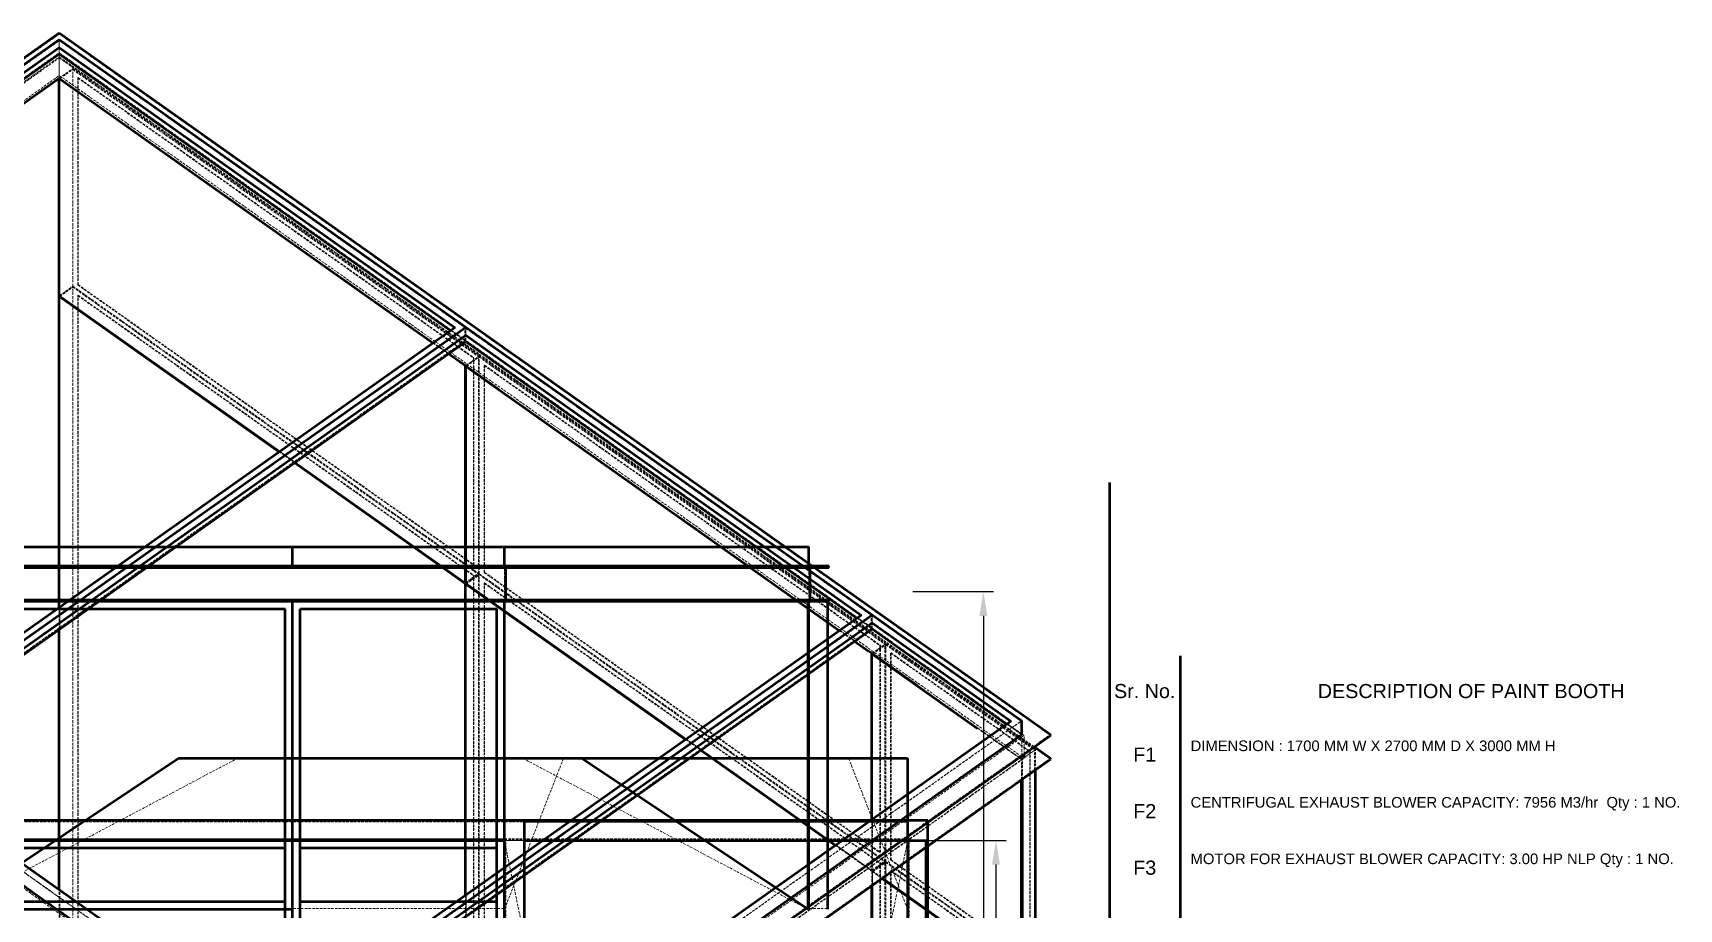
# Model space of a CAD drawing. Header units: millimetres. Extents: x -968 to 4266, y -964 to 3936.
# Drawn here: x 836 to 4101, y 2200 to 3936 of the extents above; entities that cross this region are included whole.
import ezdxf
from ezdxf.enums import TextEntityAlignment as Align

# ---------------------------------------------------------------- set-up
doc = ezdxf.new("R2010")
doc.units = ezdxf.units.MM
doc.linetypes.add('Hidden', pattern=[15, 5, -3, 5, -2])
for name, color, linetype, lineweight in [('Default', 7, 'Continuous', 50), ('Edges', 7, 'Hidden', 15), ('HiddenEdges', 2, 'Hidden', 15), ('HiddenSilhouettes', 2, 'Hidden', 15), ('Silhouettes', 7, 'Continuous', 50)]:
    doc.layers.add(name, color=color, linetype=linetype, lineweight=lineweight)
doc.layers.add('Dimension', color=7, linetype='Continuous', lineweight=50, true_color=0x6495ed)
doc.styles.add('Default', font='arial.ttf')
doc.dimstyles.get("Standard").update_dxf_attribs({"dimtxt": 0.18, "dimasz": 0.18, "dimexe": 0.18, "dimexo": 0.0625, "dimgap": 0.09, "dimtad": 0, "dimtih": 1, "dimtoh": 1, "dimdec": 4, "dimzin": 0, "dimdsep": 46, "dimtxsty": 'Standard', "dimcen": 0.09, "dimadec": 0, "dimazin": 0, "dimtfac": 1, "dimtdec": 4, "dimtofl": 0, "dimtmove": 0, "dimatfit": 3, "dimfxl": 1, "dimtolj": 1, "dimtzin": 0, "dimarcsym": 0})

# ---------------------------------------------------------------- blocks, each defined once
blk = doc.blocks.new('Top')
at = {"layer": 'Edges'}
blk.add_polyline3d([(1632.8, 282.8, 0), (1750, 850, 0)], dxfattribs=at)
at = {"layer": 'HiddenEdges'}
blk.add_lwpolyline([(950, 850), (990, 656.4)], dxfattribs=at)
for points in [[(-608.8, 886.8, 0), (528.8, 886.8, 0)], [(515, 886.8, 0), (515, 888, 0)], [(528.8, 850, 0), (528.8, 886.8, 0)], [(531.2, 850, 0), (531.2, 886.8, 0)], [(531.2, 886.8, 0), (948.8, 886.8, 0)], [(545, 886.8, 0), (545, 888, 0)], [(935, 886.8, 0), (935, 888, 0)], [(948.8, 850, 0), (948.8, 886.8, 0)], [(951.2, 886.8, 0), (1748.8, 886.8, 0)], [(951.2, 850, 0), (951.2, 886.8, 0)], [(965, 886.8, 0), (965, 888, 0)], [(1735, 886.8, 0), (1735, 888, 0)], [(1748.8, 850, 0), (1748.8, 886.8, 0)], [(-1753, 853, 0), (953, 853, 0)], [(-1750, 853, 0), (1753, 853, 0)], [(953, -853, 0), (953, 853, 0)], [(1753, -853, 0), (1753, 853, 0)], [(-608.8, 848.8, 0), (528.8, 848.8, 0)], [(528.8, -848.8, 0), (528.8, 848.8, 0)], [(531.2, -848.8, 0), (531.2, 848.8, 0)], [(531.2, 848.8, 0), (948.8, 848.8, 0)], [(948.8, -848.8, 0), (948.8, 848.8, 0)], [(1751.2, 291.2, 0), (1751.2, 848.8, 0)], [(1751.2, 848.8, 0), (1786.8, 848.8, 0)], [(1750, 813.2, 0), (1751.2, 813.2, 0)]]:
    blk.add_polyline3d(points, dxfattribs=at)
at = {"layer": 'HiddenSilhouettes'}
for points in [[(-610, 888, 0), (530, 888, 0)], [(530, 850, 0), (530, 888, 0)], [(530, 888, 0), (950, 888, 0)], [(950, 850, 0), (950, 888, 0)], [(950, 888, 0), (990, 888, 0)], [(-610, 851.2, 0), (530, 851.2, 0)], [(530, 851.2, 0), (950, 851.2, 0)], [(895, 850, 0), (1342.5, 850, 0)], [(950, 851.2, 0), (1750, 851.2, 0)], [(950, 850, 0), (990, 850, 0)]]:
    blk.add_polyline3d(points, dxfattribs=at)
at = {"layer": 'Silhouettes'}
for points in [[(-1790, 890, 0), (990, 890, 0)], [(895, 890, 0), (1790, 890, 0)], [(990, -890, 0), (990, 890, 0)], [(990, 888, 0), (1750, 888, 0)], [(1750, 850, 0), (1750, 888, 0)], [(1790, -890, 0), (1790, 890, 0)], [(-1750, 850, 0), (895, 850, 0)], [(-610, 850, 0), (530, 850, 0)], [(530, 850, 0), (950, 850, 0)], [(530, -850, 0), (530, 850, 0)], [(950, -850, 0), (950, 850, 0)], [(990, 850, 0), (1750, 850, 0)], [(1750, 850, 0), (1786.8, 850, 0)], [(1750, 290, 0), (1750, 850, 0)], [(1786.8, 290, 0), (1786.8, 850, 0)], [(-595, 835, 0), (515, 835, 0)], [(515, -835, 0), (515, 835, 0)], [(545, 835, 0), (935, 835, 0)], [(545, -835, 0), (545, 835, 0)], [(935, -835, 0), (935, 835, 0)]]:
    blk.add_polyline3d(points, dxfattribs=at)
blk.add_polyline3d([(1750, 851.2, 0)], close=True, dxfattribs=at)
blk = doc.blocks.new('Front')
at = {"layer": 'Edges'}
for points in [[(950.5, 871, 0), (1067.2, 1169.8, 0)], [(1632.8, 1169.8, 0), (1749.5, 871, 0)]]:
    blk.add_polyline3d(points, dxfattribs=at)
at = {"layer": 'HiddenEdges'}
for points in [[(-608.8, 1587.8, 0), (528.8, 1587.8, 0)], [(515, 1587.8, 0), (515, 1589, 0)], [(528.8, 1551, 0), (528.8, 1587.8, 0)], [(531.2, 1587.8, 0), (948.8, 1587.8, 0)], [(531.2, 1551, 0), (531.2, 1587.8, 0)], [(545, 1587.8, 0), (545, 1589, 0)], [(935, 1587.8, 0), (935, 1589, 0)], [(948.8, 1551, 0), (948.8, 1587.8, 0)], [(950, 1481, 0), (950, 1551, 0)], [(-608.8, 1479.8, 0), (528.8, 1479.8, 0)], [(528.8, 872.2, 0), (528.8, 1479.8, 0)], [(531.2, 872.2, 0), (531.2, 1479.8, 0)], [(531.2, 1479.8, 0), (948.8, 1479.8, 0)], [(948.8, 872.2, 0), (948.8, 1479.8, 0)], [(-608.8, 872.2, 0), (528.8, 872.2, 0)], [(531.2, 872.2, 0), (948.8, 872.2, 0)]]:
    blk.add_polyline3d(points, dxfattribs=at)
at = {"layer": 'HiddenSilhouettes'}
blk.add_polyline3d([(953, 1548, 0)], close=True, dxfattribs=at)
for points in [[(-610, 1479.8, 0), (530, 1479.8, 0)], [(530, 1481, 0), (530, 1481, 0)], [(530, 1479.8, 0), (950, 1479.8, 0)], [(950, 1481, 0), (950, 1481, 0)]]:
    blk.add_polyline3d(points, dxfattribs=at)
at = {"layer": 'Silhouettes'}
for points in [[(950, 871), (950.3, 1169.8)], [(1749.7, 1169.8), (1750, 871)]]:
    blk.add_lwpolyline(points, dxfattribs=at)
for points in [[(-610, 1589, 0), (530, 1589, 0)], [(530, 1589, 0), (950, 1589, 0)], [(530, 1551, 0), (530, 1589, 0)], [(950, 1551, 0), (950, 1589, 0)], [(-1790, 1551, 0), (990, 1551, 0)], [(-1790, 1548, 0), (990, 1548, 0)], [(953, 1484, 0), (953, 1548, 0)], [(990, 1548, 0), (990, 1551, 0)], [(-1790, 1484, 0), (990, 1484, 0)], [(-1790, 1481, 0), (990, 1481, 0)], [(530, 871, 0), (530, 1481, 0)], [(950, 871, 0), (950, 1481, 0)], [(990, 1481, 0), (990, 1484, 0)], [(-595, 1466, 0), (515, 1466, 0)], [(515, 886, 0), (515, 1466, 0)], [(545, 1466, 0), (935, 1466, 0)], [(545, 886, 0), (545, 1466, 0)], [(935, 886, 0), (935, 1466, 0)], [(530, 871, 0), (530, 1191.7, 0)], [(950.3, 1169.8, 0), (1067.2, 1169.8, 0)], [(1067.2, 1169.8, 0), (1632.8, 1169.8, 0)], [(1632.8, 1169.8, 0), (1749.7, 1169.8, 0)], [(950, 871, 0), (950, 993.1, 0)], [(-595, 886, 0), (515, 886, 0)], [(545, 886, 0), (935, 886, 0)], [(-610, 871, 0), (530, 871, 0)]]:
    blk.add_polyline3d(points, dxfattribs=at)
for points in [[(530, 1479.8, 0)], [(950, 1479.8, 0)]]:
    blk.add_polyline3d(points, close=True, dxfattribs=at)
blk = doc.blocks.new('Left')
at = {"layer": 'Edges'}
blk.add_lwpolyline([(282.8, 1169.8), (848.8, 870.4)], dxfattribs=at)
blk.add_polyline3d([(-850, 869.8, 0), (-282.8, 1169.8, 0)], dxfattribs=at)
at = {"layer": 'HiddenEdges'}
for points in [[(848.8, 1587.8, 0), (-848.8, 1587.8, 0)], [(835, 1587.8, 0), (835, 1589, 0)], [(848.8, 1551, 0), (848.8, 1587.8, 0)], [(850, 1481, 0), (850, 1551, 0)], [(886.8, 1479.8, 0), (850, 1479.8, 0)], [(886.8, 872.2, 0), (886.8, 1479.8, 0)], [(888, 1466, 0), (886.8, 1466, 0)], [(888, 886, 0), (886.8, 886, 0)], [(886.8, 872.2, 0), (850, 872.2, 0)]]:
    blk.add_polyline3d(points, dxfattribs=at)
at = {"layer": 'HiddenSilhouettes'}
blk.add_polyline3d([(853, 1548, 0)], close=True, dxfattribs=at)
for points in [[(850, 1481, 0), (850, 1481, 0)], [(888, 1481, 0), (888, 1481, 0)]]:
    blk.add_polyline3d(points, dxfattribs=at)
at = {"layer": 'Silhouettes'}
blk.add_lwpolyline([(-850, 869.8), (-399.7, 1169.8)], dxfattribs=at)
for points in [[(-850, 1589, 0), (850, 1589, 0)], [(850, 1551, 0), (850, 1589, 0)], [(-890, 1551, 0), (890, 1551, 0)], [(-890, 1548, 0), (890, 1548, 0)], [(853, 1484, 0), (853, 1548, 0)], [(890, 1548, 0), (890, 1551, 0)], [(-890, 1484, 0), (890, 1484, 0)], [(-890, 1481, 0), (890, 1481, 0)], [(848.8, 1479.8, 0), (850, 1479.8, 0)], [(848.8, 869.8, 0), (848.8, 1479.8, 0)], [(850, 1191.7, 0), (850, 1481, 0)], [(888, 871, 0), (888, 1481, 0)], [(890, 1481, 0), (890, 1484, 0)], [(850, 869.8, 0), (850, 1191.7, 0)], [(-399.7, 1169.8, 0), (-282.8, 1169.8, 0)], [(-282.8, 1169.8, 0), (282.8, 1169.8, 0)], [(282.8, 1169.8, 0), (399.7, 1169.8, 0)], [(399.7, 1169.8, 0), (848.8, 870.6, 0)]]:
    blk.add_polyline3d(points, dxfattribs=at)
blk = doc.blocks.new('Isometric')
at = {"layer": 'Edges'}
for points in [[(-1817.3, 1587), (-636.4, 2422)], [(-636.4, 2421.2), (-636.4, 2422)], [(-636.4, 2409), (-636.4, 2421.2)], [(-636.4, 2359.8), (-592.2, 2328.6)], [(-1011.2, 1017), (169.7, 1852)], [(169.7, 1852), (954.6, 1297)], [(169.7, 1851.2), (169.7, 1852)], [(169.7, 1839), (169.7, 1851.2)], [(135, 1814.4), (169.7, 1789.8)], [(135.6, 1814.8), (169.7, 1790.7)], [(169.7, 1790.7), (911.2, 1266.3)], [(170.6, 1359.6), (170.6, 1789.2)], [(169.7, 742), (169.7, 1359.3)], [(170.6, 742.6), (170.6, 1357.9)], [(975.8, 1281.2), (975.8, 1282)], [(975.8, 1282), (1251.6, 1087)], [(975.8, 1269), (975.8, 1281.2)], [(941.7, 1244.8), (975.8, 1220.7)], [(968.4, 1225.1), (975.8, 1219.8)], [(975.8, 892), (975.8, 1220.7)], [(975.8, 1219.8), (1066, 1156.1)], [(976.7, 892.6), (976.7, 1219.2)], [(70.7, 170.2), (1329.4, 1060.2)], [(70.7, 159.8), (1277, 1012.8)], [(70.7, 122.8), (1329.4, 1012.8)], [(637.3, 1029.6), (903.8, 841.1)], [(1272.8, 579.3), (1272.8, 970.7)], [(975.8, 892), (975.8, 918.8)], [(976.7, 483.3), (976.7, 761.3)], [(996.7, 775.4), (1271.9, 580.8)]]:
    blk.add_lwpolyline(points, dxfattribs=at)
for points in [[(-636.4, 2422, 0), (148.5, 1867, 0)], [(-636.4, 2360.7, 0), (-636.4, 2409, 0)], [(-636.4, 2360.7, 0), (105.1, 1836.3, 0)], [(-635.5, 1929.6, 0), (-635.5, 2359.2, 0)], [(-635.5, 1929.6, 0), (-199.3, 1621.1, 0)], [(-635.5, 1312.6, 0), (-635.5, 1927.9, 0)], [(169.7, 1790.7, 0), (169.7, 1790.7, 0)], [(169.7, 1789.8, 0), (236.9, 1742.3, 0)], [(-168.8, 1599.6, 0), (168.9, 1360.8, 0)], [(169.7, 1358.5, 0), (236.9, 1311, 0)], [(170.6, 1359.6, 0), (606.8, 1051.1, 0)], [(-205.1, 447, 0), (975.8, 1282, 0)], [(-635.5, 751.4, 0), (-635.5, 1269.6, 0)], [(975.8, 1220.7, 0), (975.8, 1220.7, 0)], [(975.8, 1220.7, 0), (1208.2, 1056.3, 0)], [(70.7, 237, 0), (1272.8, 1087, 0)], [(1184.9, 1071.9, 0), (1207.6, 1055.9, 0)], [(-1032.4, 1017, 0), (-226.3, 447, 0)]]:
    blk.add_polyline3d(points, dxfattribs=at)
at = {"layer": 'HiddenEdges'}
for points in [[(-636.4, 2448), (-636.4, 2450.2)], [(-1895, 1558), (-636.4, 2448)], [(-636.4, 2448), (1329.4, 1058)], [(-636.4, 2410.2), (-636.4, 2437)], [(-636.4, 2421.2), (-636.4, 2435)], [(-1895, 1510.7), (-636.4, 2400.7)], [(-1842.7, 1558), (-636.4, 2411)], [(-1838.5, 1560.2), (-636.4, 2410.2)], [(-636.4, 2409), (-636.4, 2410.2)], [(-636.4, 2410.2), (1272.8, 1060.2)], [(-636.4, 2400.7), (1329.4, 1010.7)], [(-609.5, 1948), (-609.5, 2377.6)], [(-636.4, 1929.3), (-609.5, 1948.3)], [(-636.4, 1928.5), (-635.5, 1929.1)], [(-635.5, 1929.6), (-609.5, 1948)], [(-609.5, 258.3), (-609.5, 1948.3)], [(-609.5, 1948), (194.9, 1379.2)], [(-599.8, 1950.8), (185.1, 1395.8)], [(-599.8, 260.8), (-599.8, 1929.6)], [(-598.9, 1930.2), (186, 1375.2)], [(-1032.4, 1017.4), (168, 1866.2)], [(169.7, 1840.2), (169.7, 1867)], [(169.7, 1851.2), (169.7, 1865)], [(105.1, 1836.3), (135.6, 1814.8)], [(169.7, 1840.2), (975.8, 1270.2)], [(168.9, 1790.4), (194.9, 1808.8)], [(185.1, 1806), (186, 1806.6)], [(186, 1396.4), (186, 1806.6)], [(196.6, 1378.3), (196.6, 1809.7)], [(196.6, 1378), (196.6, 1807.6)], [(206.3, 1380.8), (206.3, 1791)], [(207.2, 1791.6), (992.1, 1236.6)], [(-199.3, 1621.1), (-168.8, 1599.6)], [(168.9, 1359.1), (194.9, 1377.5)], [(185.1, 1374.6), (186, 1375.2)], [(186, -293.6), (186, 1375.2)], [(196.6, -311.7), (196.6, 1378.3)], [(196.6, 1378), (1001, 809.2)], [(196.6, -312), (196.6, 1376.3)], [(206.3, 1380.8), (207.2, 1381.4)], [(169.7, 1358.5), (170.6, 1359.1)], [(170.6, -330.9), (170.6, 1359.1)], [(170.6, 1359.1), (976.7, 789.1)], [(206.3, -309.2), (206.3, 1359.6)], [(207.2, 1360.2), (992.1, 805.2)], [(-635.5, 1269.6), (-635.5, 1312.6)], [(-226.3, 447.4), (974.1, 1296.2)], [(975.8, 1270.2), (975.8, 1297)], [(975.8, 1281.2), (975.8, 1295)], [(911.2, 1266.3), (941.7, 1244.8)], [(975, 1220.4), (1001, 1238.8)], [(975.8, 1220.7), (1002.7, 1239.7)], [(992.1, 826.4), (992.1, 1236.6)], [(1012.4, 810.8), (1012.4, 1221)], [(1013.3, 1221.6), (1289.1, 1026.6)], [(606.8, 1051.1), (637.3, 1029.6)], [(1208.2, 1056.3), (1272.8, 1010.7)], [(-1030.7, 1016.2), (-226.3, 447.4)], [(-1011.2, 1016.2), (-226.3, 461.2)], [(1271.9, 1010.4), (1298, 1028.8)], [(1289.1, 616.4), (1289.1, 1026.6)], [(1272.8, 1009.8), (1273.6, 1010.4)], [(976.7, 789.6), (976.7, 892.6)], [(903.8, 841.1), (975, 790.8)], [(976.7, 789.6), (996.7, 775.4)], [(976.7, -900.9), (976.7, 789.1)], [(992.1, -863.6), (992.1, 805.2)], [(1002.7, 808.3), (1299.7, 598.3)], [(1002.7, 808), (1298, 599.2)], [(1012.4, 810.8), (1013.3, 811.4)], [(1012.4, -879.2), (1012.4, 789.6)], [(169.7, 699), (169.7, 742)]]:
    blk.add_lwpolyline(points, dxfattribs=at)
for points in [[(-636.4, 2365.8, 0), (-636.4, 2411, 0)], [(-636.4, 2411, 0), (1277, 1058, 0)], [(-635.5, 1929.1, 0), (-635.5, 2360.4, 0)], [(-609.5, 1948.3, 0), (-609.5, 2379.7, 0)], [(-599.8, 1950.8, 0), (-599.8, 2361, 0)], [(-598.9, 2361.6, 0), (186, 1806.6, 0)], [(-635.5, 239.1, 0), (-635.5, 1929.1, 0)], [(-609.5, 1948.3, 0), (196.6, 1378.3, 0)], [(-609.5, 258, 0), (-609.5, 1946.3, 0)], [(-599.8, 1950.8, 0), (-598.9, 1951.4, 0)], [(-1032.4, 1031.2, 0), (148.5, 1866.2, 0)], [(-1032.4, 991.4, 0), (168, 1840.2, 0)], [(-1032.4, 990.2, 0), (169.7, 1840.2, 0)], [(118.4, 1826.1, 0), (135, 1814.4, 0)], [(169.7, 1790.7, 0), (196.6, 1809.7, 0)], [(170.6, 1359.1, 0), (170.6, 1790.4, 0)], [(170.6, 1359.6, 0), (196.6, 1378, 0)], [(196.6, 1378.3, 0), (1002.7, 808.3, 0)], [(206.3, 1380.8, 0), (991.2, 825.8, 0)], [(-226.3, 461.2, 0), (954.6, 1296.2, 0)], [(-226.3, 421.4, 0), (974.1, 1270.2, 0)], [(975.8, 1270.2, 0), (1272.8, 1060.2, 0)], [(976.7, 789.1, 0), (976.7, 1220.4, 0)], [(991.2, 1236, 0), (992.1, 1236.6, 0)], [(1002.7, 808, 0), (1002.7, 1237.6, 0)], [(70.7, 251.2, 0), (1251.6, 1086.2, 0)], [(70.7, 237.4, 0), (1271.1, 1086.2, 0)], [(70.7, 211.4, 0), (1271.1, 1060.2, 0)], [(1207.6, 1055.9, 0), (1272.8, 1009.8, 0)], [(1272.8, 1010.7, 0), (1299.7, 1029.7, 0)], [(1288.2, 1026, 0), (1289.1, 1026.6, 0)], [(-1030.7, 990.2, 0), (-226.3, 421.4, 0)], [(70.7, 160.7, 0), (1272.8, 1010.7, 0)], [(1272.8, 970.7, 0), (1272.8, 1010.7, 0)], [(975.8, 788.5, 0), (975.8, 892, 0)], [(975.8, 789.3, 0), (975.8, 892, 0)], [(947.5, 808.5, 0), (975.8, 788.5, 0)], [(975, 789.1, 0), (1001, 807.5, 0)], [(975.8, 789.3, 0), (1002.7, 808.3, 0)], [(976.7, 789.6, 0), (1002.7, 808, 0)], [(976.7, 789.1, 0), (1273.6, 579.1, 0)], [(976.7, 761.3, 0), (976.7, 787.9, 0)], [(991.2, 804.6, 0), (992.1, 805.2, 0)], [(1002.7, -882, 0), (1002.7, 806.3, 0)], [(1012.4, 810.8, 0), (1288.2, 615.8, 0)], [(1013.3, 790.2, 0), (1289.1, 595.2, 0)], [(-635.5, 239.6, 0), (-635.5, 751.4, 0)], [(170.6, 699.6, 0), (170.6, 742.6, 0)]]:
    blk.add_polyline3d(points, dxfattribs=at)
at = {"layer": 'HiddenSilhouettes'}
for points in [[(-636.4, 2435), (168, 1866.2)], [(-1863, 1535.4), (-636.4, 2402.8)], [(-1842.7, 1512.8), (-636.4, 2365.8)], [(-636.4, 2365.8), (1277, 1012.8)], [(-609.5, 2379.7), (196.6, 1809.7)], [(-599.8, 2361), (-598.9, 2361.6)], [(-598.9, 1951.4), (-598.9, 2361.6)], [(-635.5, 1929.1), (170.6, 1359.1)], [(-599.8, 1929.6), (-598.9, 1930.2)], [(-599.8, 1929.6), (185.1, 1374.6)], [(-598.9, 261.4), (-598.9, 1930.2)], [(147.9, 1866.6), (148.5, 1866.2)], [(148.5, 1866.2), (148.5, 1867)], [(168, 1840.2), (168, 1866.2)], [(169.7, 1865), (974.1, 1296.2)], [(139.3, 1860.5), (168, 1840.2)], [(171.2, 1789.6), (196.6, 1807.6)], [(185.1, 1395.8), (185.1, 1806)], [(194.9, 1379.2), (194.9, 1808.8)], [(196.6, 1807.6), (1001, 1238.8)], [(169.7, 1789.8), (170.6, 1790.4)], [(170.6, 1790.4), (976.7, 1220.4)], [(206.3, 1791), (207.2, 1791.6)], [(-200.5, 1620.3), (-170, 1598.7)], [(-199.9, 1620.7), (-169.4, 1599.1)], [(-1842.7, 1558), (70.7, 205)], [(185.1, 1395.8), (186, 1396.4)], [(185.1, -294.2), (185.1, 1374.6)], [(196.6, 1376.3), (1001, 807.5)], [(206.3, 1359.6), (207.2, 1360.2)], [(207.2, -308.6), (207.2, 1360.2)], [(-636.4, 1269), (-636.4, 1312)], [(945.4, 1290.5), (974.1, 1270.2)], [(954, 1296.6), (954.6, 1296.2)], [(954.6, 1296.2), (954.6, 1297)], [(974.1, 1270.2), (974.1, 1296.2)], [(975.8, 1295), (1271.1, 1086.2)], [(910.6, 1265.9), (941.1, 1244.4)], [(975.8, 1219.8), (976.7, 1220.4)], [(976.7, 1220.4), (1273.6, 1010.4)], [(991.2, 825.8), (991.2, 1236)], [(1001, 809.2), (1001, 1238.8)], [(1002.7, 1237.6), (1298, 1028.8)], [(1012.4, 1221), (1013.3, 1221.6)], [(1012.4, 1221), (1288.2, 1026)], [(1013.3, 811.4), (1013.3, 1221.6)], [(1242.3, 1080.5), (1271.1, 1060.2)], [(1251, 1086.6), (1251.6, 1086.2)], [(1251.6, 1086.2), (1251.6, 1087)], [(1271.1, 1060.2), (1271.1, 1086.2)], [(70.7, 205), (1277, 1058)], [(605.6, 1050.3), (636.1, 1028.7)], [(606.2, 1050.7), (636.7, 1029.1)], [(1272.8, 1010.7), (1272.8, 1060.2)], [(1277, 1021), (1277, 1058)], [(1299.7, 989.7), (1299.7, 1029.7)], [(1271.9, 970.1), (1271.9, 1010.4)], [(1273.6, 971.3), (1273.6, 1010.4)], [(902.6, 840.3), (947.5, 808.5)], [(903.2, 840.7), (975.8, 789.3)], [(991.2, 825.8), (992.1, 826.4)], [(975, 790.8), (1001, 809.2)], [(975.8, 789.3), (996.1, 775)], [(975.8, 788.5), (995.5, 774.6)], [(976.7, 787.9), (1002.7, 806.3)], [(991.2, -864.2), (991.2, 804.6)], [(1001, -880.8), (1001, 807.5)], [(1002.7, 765.7), (1002.7, 808.3)], [(1012.4, 789.6), (1288.2, 594.6)], [(1013.3, 811.4), (1289.1, 616.4)], [(1013.3, -878.6), (1013.3, 790.2)]]:
    blk.add_lwpolyline(points, dxfattribs=at)
for points in [[(-1836.8, 1586.2, 0), (-636.4, 2435, 0)], [(-636.4, 2402.8, 0), (1297.4, 1035.4, 0)], [(-636.4, 2360.7, 0), (-609.5, 2379.7, 0)], [(-636.4, 2359.8, 0), (-635.5, 2360.4, 0)], [(-635.5, 2360.4, 0), (170.6, 1790.4, 0)], [(-634.9, 2359.6, 0), (-609.5, 2377.6, 0)], [(-609.5, 2377.6, 0), (194.9, 1808.8, 0)], [(-599.8, 2361, 0), (185.1, 1806, 0)], [(-635.5, 1927.9, 0), (-609.5, 1946.3, 0)], [(-609.5, 1946.3, 0), (194.9, 1377.5, 0)], [(-598.9, 1951.4, 0), (186, 1396.4, 0)], [(-1030.7, 1016.2, 0), (169.7, 1865, 0)], [(104.5, 1835.9, 0), (118.4, 1826.1, 0)], [(118.4, 1826.9, 0), (135.6, 1814.8, 0)], [(196.6, 1809.7, 0), (1002.7, 1239.7, 0)], [(206.3, 1791, 0), (991.2, 1236, 0)], [(207.2, 1381.4, 0), (207.2, 1791.6, 0)], [(168.9, 1360.8, 0), (194.9, 1379.2, 0)], [(169.7, 1359.3, 0), (196.6, 1378.3, 0)], [(170.6, 1357.9, 0), (196.6, 1376.3, 0)], [(194.9, -310.8, 0), (194.9, 1377.5, 0)], [(207.2, 1381.4, 0), (992.1, 826.4, 0)], [(206.3, 1359.6, 0), (991.2, 804.6, 0)], [(-224.6, 446.2, 0), (975.8, 1295, 0)], [(-226.3, 420.2, 0), (975.8, 1270.2, 0)], [(976.7, 1219.2, 0), (1002.7, 1237.6, 0)], [(1002.7, 1225.1, 0), (1002.7, 1239.7, 0)], [(1002.7, 1239.7, 0), (1299.7, 1029.7, 0)], [(1288.2, 615.8, 0), (1288.2, 1026, 0)], [(1298, 599.2, 0), (1298, 1028.8, 0)], [(975, 790.8, 0), (975, 891.4, 0)], [(975, 760.1, 0), (975, 789.1, 0)], [(975.8, 760.7, 0), (975.8, 789.3, 0)], [(975.8, 788.5, 0), (976.7, 789.1, 0)], [(976.7, 787.9, 0), (995.5, 774.6, 0)], [(1002.7, 806.3, 0), (1298, 597.5, 0)], [(1012.4, 789.6, 0), (1013.3, 790.2, 0)], [(-636.4, 239.3, 0), (-636.4, 752, 0)], [(168.9, 698.4, 0), (168.9, 741.4, 0)]]:
    blk.add_polyline3d(points, dxfattribs=at)
at = {"layer": 'Silhouettes'}
for points in [[(-1895, 1560.2), (-636.4, 2450.2)], [(-636.4, 2450.2), (1329.4, 1060.2)], [(-1838.5, 1587), (-636.4, 2437)], [(-1816.7, 1586.6), (-636.4, 2421.2)], [(-636.4, 2437), (169.7, 1867)], [(-635.5, 2359.2), (104.5, 1835.9)], [(-636.4, 1312), (-636.4, 1929.3)], [(-1032.4, 1032), (148.5, 1867)], [(169.7, 1867), (975.8, 1297)], [(-1010.6, 1016.6), (169.7, 1851.2)], [(169.7, 1851.2), (954, 1296.6)], [(135.6, 1814.8), (236.9, 1743.2)], [(168.9, 1360.8), (168.9, 1790.4)], [(169.7, 1359.3), (169.7, 1790.7)], [(170.6, 1789.2), (171.2, 1789.6)], [(-170, 1598.7), (169.7, 1358.5)], [(-169.4, 1599.1), (169.7, 1359.3)], [(169.7, 1358.5), (169.7, 1378.2)], [(168.9, 741.4), (168.9, 1359.1)], [(169.7, 1359.3), (606.2, 1050.7)], [(170.6, 1357.9), (605.6, 1050.3)], [(-226.3, 462), (954.6, 1297)], [(975.8, 1297), (1272.8, 1087)], [(975.8, 1281.2), (1251, 1086.6)], [(-636.4, 752), (-636.4, 1269)], [(941.1, 1244.4), (968.4, 1225.1)], [(975.8, 1269), (1242.3, 1080.5)], [(969.6, 1225.1), (1066, 1156.9)], [(975, 891.4), (975, 1220.4)], [(976.7, 1219.2), (1184.9, 1071.9)], [(70.7, 252), (1251.6, 1087)], [(70.7, 210.2), (1272.8, 1060.2)], [(70.7, 168), (1329.4, 1058)], [(1329.4, 1058), (1329.4, 1060.2)], [(-1011.2, 1017), (-226.3, 462)], [(636.1, 1028.7), (902.6, 840.3)], [(636.7, 1029.1), (903.2, 840.7)], [(1277, 1012.8), (1277, 1021)], [(1297.4, 1035.4), (1329.4, 1012.8)], [(1329.4, 1010.7), (1329.4, 1012.8)], [(70.7, 120.7), (1329.4, 1010.7)], [(1299.7, 598.3), (1299.7, 989.7)], [(975, 482.8), (975, 760.1)], [(995.5, 774.6), (1008.1, 765.7)], [(996.1, 775), (1272.8, 579.3)]]:
    blk.add_lwpolyline(points, dxfattribs=at)
for points in [[(-636.4, 2421.2, 0), (147.9, 1866.6, 0)], [(-1808, 1580.5, 0), (-636.4, 2409, 0)], [(-636.4, 2409, 0), (139.3, 1860.5, 0)], [(-1773.9, 1556.3, 0), (-636.4, 2360.7, 0)], [(-636.4, 1929.3, 0), (-636.4, 2360.7, 0)], [(-635.5, 2359.2, 0), (-634.9, 2359.6, 0)], [(-636.4, 1928.5, 0), (-636.4, 1990.8, 0)], [(-636.4, 1929.3, 0), (-199.9, 1620.7, 0)], [(-636.4, 1928.5, 0), (-200.5, 1620.3, 0)], [(-635.5, 1927.9, 0), (-592.2, 1897.2, 0)], [(-1032.4, 1017, 0), (169.7, 1867, 0)], [(-1001.9, 1010.5, 0), (169.7, 1839, 0)], [(169.7, 1839, 0), (945.4, 1290.5, 0)], [(170.6, 1789.2, 0), (910.6, 1265.9, 0)], [(-1838.5, 1560.2, 0), (-65.2, 306.3, 0)], [(-226.3, 447, 0), (975.8, 1297, 0)], [(-204.5, 446.6, 0), (975.8, 1281.2, 0)], [(-195.8, 440.5, 0), (975.8, 1269, 0)], [(1272.8, 1060.2, 0), (1272.8, 1087, 0)], [(1271.9, 580.8, 0), (1271.9, 970.1, 0)], [(1273.6, 579.9, 0), (1273.6, 971.3, 0)], [(975.8, 483.1, 0), (975.8, 760.7, 0)], [(995.5, 774.6, 0), (1272.8, 578.5, 0)]]:
    blk.add_polyline3d(points, dxfattribs=at)
blk = doc.blocks.new('*D8')
at = {"layer": 'Defpoints', "color": 0}
for p in [(2571.5, 2336), (2746.5, 2336), (2571.5, 636)]:
    blk.add_point(p, dxfattribs=at)
at = {"layer": 'Dimension', "color": 0, "lineweight": -2}
for p, q in [((2581.5, 2336), (2766.5, 2336)), ((2746.5, 2288), (2746.5, 1603.9)), ((2746.5, 684), (2746.5, 1216.1)), ((2581.5, 636), (2766.5, 636))]:
    blk.add_line(p, q, dxfattribs=at)
at = {"layer": 'Dimension', "color": 0}
for points in [[(2754.5, 2288), (2738.5, 2288), (2746.5, 2336)], [(2738.5, 684), (2754.5, 684), (2746.5, 636)]]:
    blk.add_solid(points, dxfattribs=at)
at = {"layer": 'Dimension', "color": 0, "insert": (2746.5, 1410), "char_height": 40, "attachment_point": 5, "rotation": 90, "style": 'Default'}
blk.add_mtext('\\A1;WIDTH = 1700', dxfattribs=at)
blk = doc.blocks.new('*D12')
at = {"layer": 'Defpoints', "color": 0}
for p in [(2571.5, 2829), (2721.5, 2829), (2571.5, -171)]:
    blk.add_point(p, dxfattribs=at)
at = {"layer": 'Dimension', "color": 0, "lineweight": -2}
for p, q in [((2581.5, 2829), (2741.5, 2829)), ((2721.5, 2781), (2721.5, 1535)), ((2721.5, -123), (2721.5, 1123)), ((2581.5, -171), (2741.5, -171))]:
    blk.add_line(p, q, dxfattribs=at)
at = {"layer": 'Dimension', "color": 0}
for points in [[(2729.5, 2781), (2713.5, 2781), (2721.5, 2829)], [(2713.5, -123), (2729.5, -123), (2721.5, -171)]]:
    blk.add_solid(points, dxfattribs=at)
at = {"layer": 'Dimension', "color": 0, "insert": (2721.5, 1329), "char_height": 40, "attachment_point": 5, "rotation": 90, "style": 'Default'}
blk.add_mtext('\\A1;HEIGHT = 3000', dxfattribs=at)

msp = doc.modelspace()

# ---------------------------------------------------------------- linework, layer by layer
at = {"layer": 'Default'}
for p, q in [((2971.5, 3045), (2971.5, 560)), ((3111.5, 2702), (3111.5, 2562)), ((3111.5, 2702), (3111.5, 1890))]:
    msp.add_line(p, q, dxfattribs=at)

# ---------------------------------------------------------------- block references
for name, p in [('Isometric', (1525.1667, 1486)), ('Front', (821.5, 1329)), ('Left', (1525.1667, 1329)), ('Top', (821.5, 1486))]:
    msp.add_blockref(name, p, dxfattribs=at)

# ---------------------------------------------------------------- texts
at = {"layer": 'Default', "style": 'Default'}
for s, p in [('Sr. No.', (3041.5, 2632)), ('DESCRIPTION OF PAINT BOOTH', (3689, 2632)), ('F1', (3041.5, 2506)), ('F2', (3041.5, 2394)), ('F3', (3041.5, 2282))]:
    msp.add_text(s, height=28, dxfattribs=at).set_placement(p, align=Align.MIDDLE_CENTER)
for s, p in [('DIMENSION : 1700 MM W X 2700 MM D X 3000 MM H', (3132.5, 2534)), ('CENTRIFUGAL EXHAUST BLOWER CAPACITY: 7956 M3/hr  Qty : 1 NO.', (3132.5, 2422)), ('MOTOR FOR EXHAUST BLOWER CAPACITY: 3.00 HP NLP Qty : 1 NO.', (3132.5, 2310))]:
    msp.add_text(s, height=21, dxfattribs=at).set_placement(p, align=Align.TOP_LEFT)

# ---------------------------------------------------------------- dimensions: what is measured, and where the dimension line sits
at = {"layer": 'Dimension'}
for base, p1, p2, text, picture, middle in [((2721.5, 2829), (2571.5, -171), (2571.5, 2829), 'HEIGHT = <>', '*D12', (2721.5, 1329)), ((2746.5, 2336), (2571.5, 636), (2571.5, 2336), 'WIDTH = <>', '*D8', (2746.5, 1410))]:
    dim = msp.add_linear_dim(base=base, p1=p1, p2=p2, angle=90, text=text, dimstyle='Standard', override={"dimscale": 1, "dimtxt": 40, "dimasz": 48, "dimexe": 20, "dimexo": 10, "dimgap": 10, "dimtad": 0, "dimjust": 0, "dimtih": 0, "dimtoh": 0, "dimdec": 3, "dimlfac": 1, "dimzin": 8, "dimlunit": 2, "dimpost": '', "dimtxsty": 'Default', "dimsah": 0, "dimse1": 0, "dimse2": 0, "dimclrt": 0, "dimtol": 0, "dimlim": 0, "dimtp": 0, "dimtm": 0, "dimtfac": 1, "dimtdec": 3, "dimtix": 0, "dimtzin": 8}, dxfattribs=at)
    dim.commit()
    dim.dimension.update_dxf_attribs({"geometry": picture, "text_midpoint": middle, "dimtype": 160})

doc.saveas('drawing.dxf')
